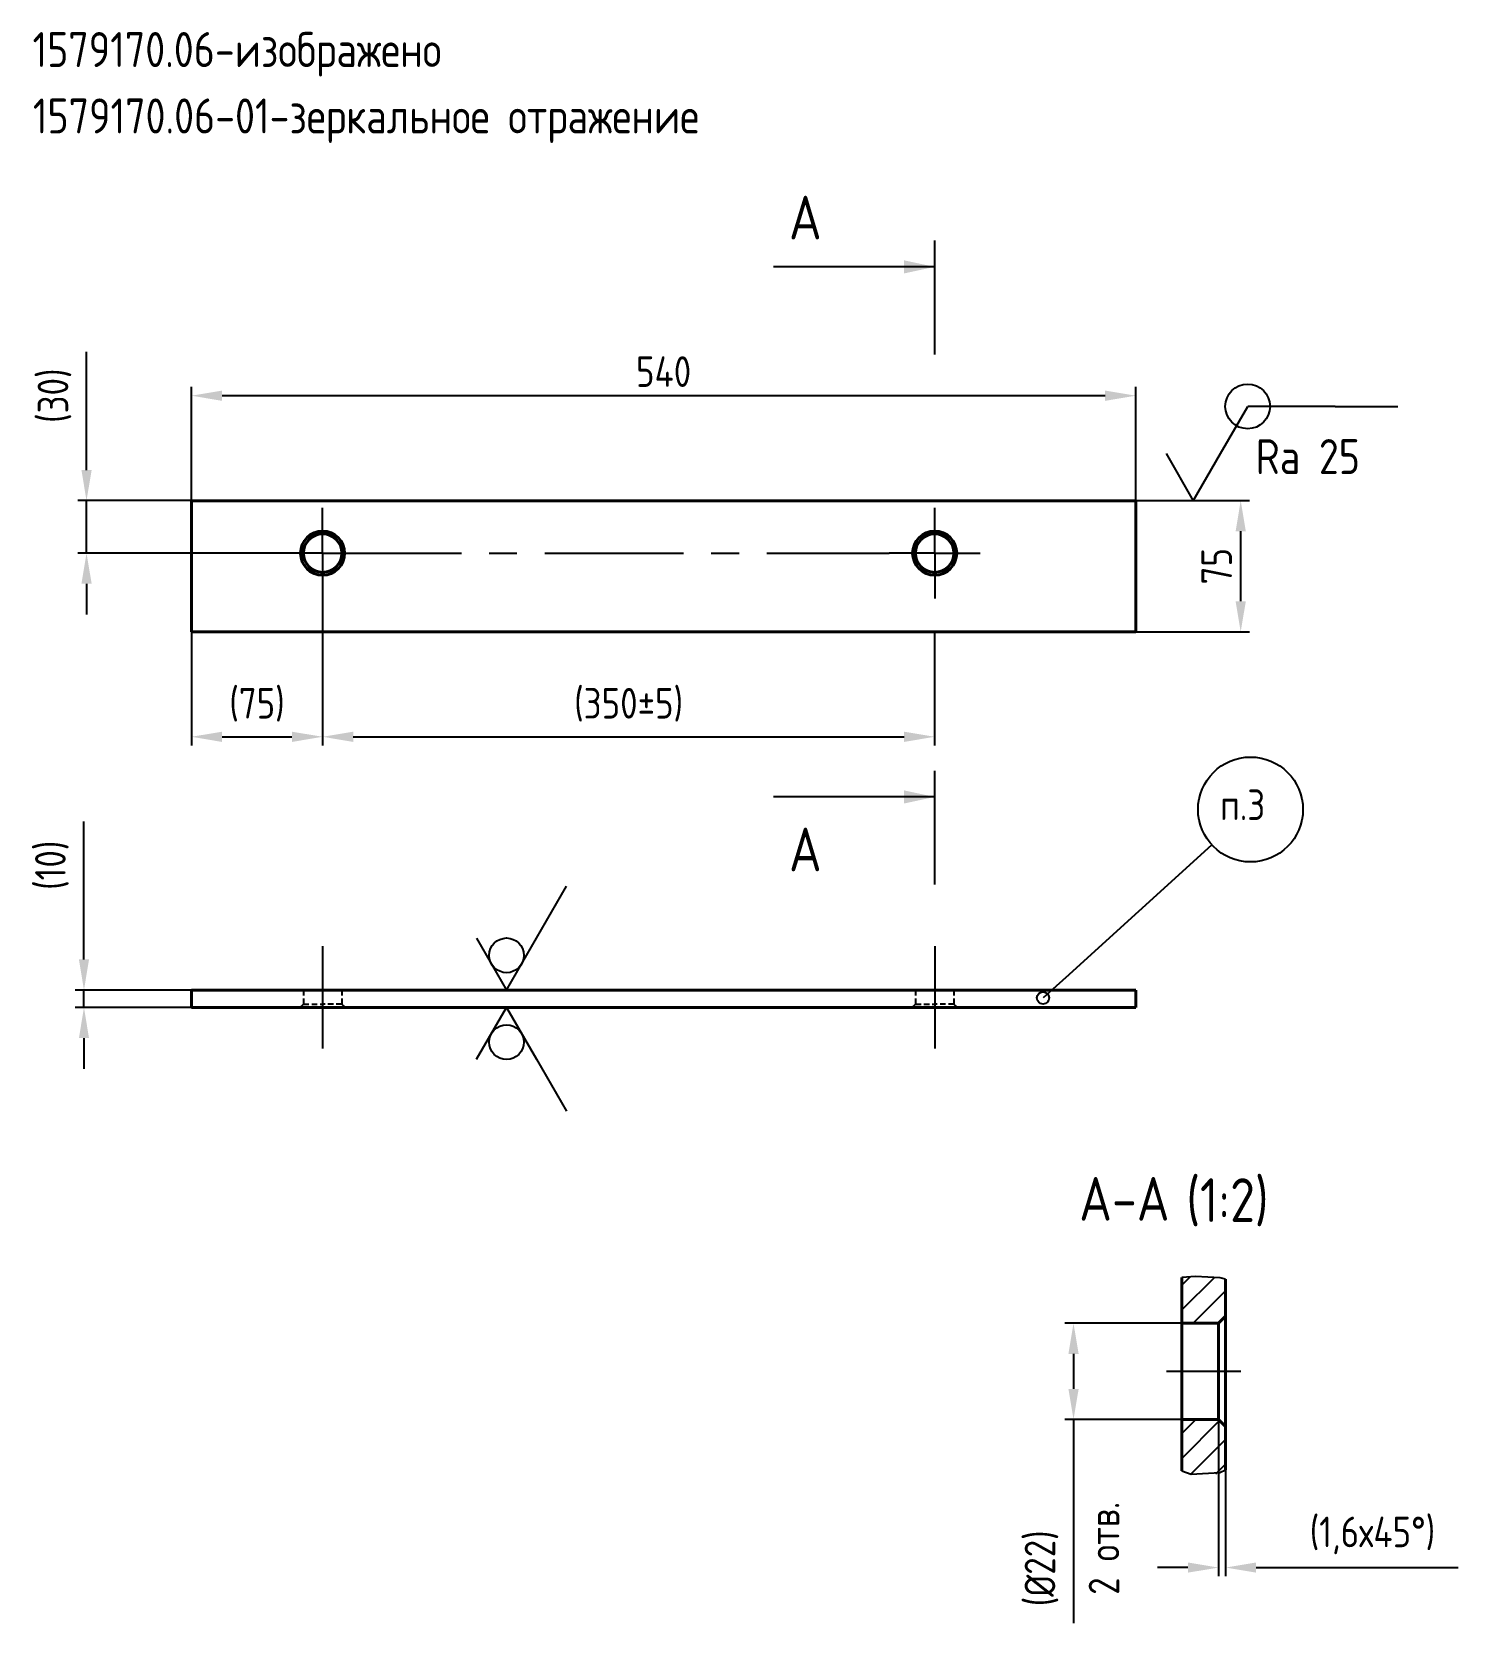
# Model space of a CAD drawing. Header units: millimetres. Extents: x 231 to 395, y 310 to 491.
import ezdxf

# ---------------------------------------------------------------- set-up
doc = ezdxf.new("R2010")
doc.units = ezdxf.units.MM
doc.linetypes.add('CENTER', pattern=[50.8, 31.75, -6.35, 6.35, -6.35])
doc.linetypes.add('HIDDEN', pattern=[9.525, 6.35, -3.175])
for name, color, linetype in [('12_SURFACE_FINISH', 7, 'Continuous'), ('Bord', 1, 'Continuous'), ('Cen', 5, 'CENTER'), ('Dim', 7, 'Continuous'), ('Hide', 2, 'HIDDEN'), ('Text', 3, 'Continuous')]:
    doc.layers.add(name, color=color, linetype=linetype)
doc.layers.add('AM_5', color=3, linetype='Continuous', lineweight=25)
doc.layers.add('Con', color=6, linetype='Continuous', lineweight=40)
doc.styles.add('Style1', font='romans.shx', dxfattribs={"width": 0.8})
doc.dimstyles.new('DIMSTYLE_1', dxfattribs={"dimtxt": 3.5, "dimasz": 3.5, "dimexe": 1, "dimexo": 0, "dimgap": 1, "dimtad": 1, "dimdec": 1, "dimlfac": 5, "dimtxsty": 'Style1', "dimcen": 0.09, "dimadec": 1, "dimazin": 2, "dimtp": 0.8, "dimtm": 0.8, "dimtfac": 1, "dimtdec": 1, "dimtofl": 0, "dimtmove": 0, "dimatfit": 3, "dimfxl": 1, "dimtolj": 1, "dimarcsym": 0})
doc.dimstyles.new('DIMSTYLE_1$0', dxfattribs={"dimtxt": 3.5, "dimasz": 3.5, "dimexe": 1, "dimexo": 0, "dimgap": 1, "dimtad": 1, "dimdec": 1, "dimlfac": 5, "dimtxsty": 'Style1', "dimcen": 0.09, "dimadec": 1, "dimazin": 2, "dimtp": 0.8, "dimtm": 0.8, "dimtfac": 1, "dimtdec": 1, "dimtofl": 0, "dimtmove": 0, "dimatfit": 3, "dimfxl": 1, "dimtolj": 1, "dimarcsym": 0})

# ---------------------------------------------------------------- blocks, each defined once
blk = doc.blocks.new('*D5')
at = {"layer": 'Defpoints', "color": 0, "transparency": 16777216}
for p in [(237.69, 437.86), (249.69, 437.86), (264.69, 431.86)]:
    blk.add_point(p, dxfattribs=at)
at = {"layer": 'Dim', "color": 0, "lineweight": -2, "transparency": 16777216}
for p, q in [((237.69, 441.36), (237.69, 454.86)), ((249.69, 437.86), (236.69, 437.86)), ((237.69, 431.86), (237.69, 437.86)), ((264.69, 431.86), (236.69, 431.86)), ((237.69, 428.36), (237.69, 424.86))]:
    blk.add_line(p, q, dxfattribs=at)
at = {"layer": 'Dim', "color": 0, "transparency": 16777216}
for points in [[(237.11, 441.36), (238.28, 441.36), (237.69, 437.86)], [(237.11, 428.36), (238.28, 428.36), (237.69, 431.86)]]:
    blk.add_solid(points, dxfattribs=at)
at = {"layer": 'Dim', "color": 0, "transparency": 16777216, "insert": (234.03, 449.86), "char_height": 3.5, "attachment_point": 5, "rotation": 90, "style": 'Style1'}
blk.add_mtext('\\A1;(30)', dxfattribs=at)
blk = doc.blocks.new('*D10')
at = {"layer": 'Defpoints', "color": 0, "transparency": 16777216}
for p in [(264.69, 431.86), (249.69, 422.86), (264.69, 410.86)]:
    blk.add_point(p, dxfattribs=at)
at = {"layer": 'Dim', "color": 0, "lineweight": -2, "transparency": 16777216}
for p, q in [((264.69, 431.86), (264.69, 409.86)), ((249.69, 422.86), (249.69, 409.86)), ((253.19, 410.86), (261.19, 410.86))]:
    blk.add_line(p, q, dxfattribs=at)
at = {"layer": 'Dim', "color": 0, "transparency": 16777216}
for points in [[(253.19, 411.44), (253.19, 410.27), (249.69, 410.86)], [(261.19, 411.44), (261.19, 410.27), (264.69, 410.86)]]:
    blk.add_solid(points, dxfattribs=at)
at = {"layer": 'Dim', "color": 0, "transparency": 16777216, "insert": (257.19, 414.52), "char_height": 3.5, "attachment_point": 5, "style": 'Style1'}
blk.add_mtext('\\A1;(75)', dxfattribs=at)
blk = doc.blocks.new('*D6')
at = {"layer": 'Defpoints', "color": 0, "transparency": 16777216}
for p in [(334.69, 422.86), (264.69, 421.36), (334.69, 410.86)]:
    blk.add_point(p, dxfattribs=at)
at = {"layer": 'Dim', "color": 0, "lineweight": -2, "transparency": 16777216}
for p, q in [((334.69, 422.86), (334.69, 409.86)), ((264.69, 421.36), (264.69, 409.86)), ((268.19, 410.86), (331.19, 410.86))]:
    blk.add_line(p, q, dxfattribs=at)
at = {"layer": 'Dim', "color": 0, "transparency": 16777216}
for points in [[(268.19, 411.44), (268.19, 410.27), (264.69, 410.86)], [(331.19, 411.44), (331.19, 410.27), (334.69, 410.86)]]:
    blk.add_solid(points, dxfattribs=at)
at = {"layer": 'Dim', "color": 0, "transparency": 16777216, "insert": (299.69, 414.52), "char_height": 3.5, "attachment_point": 5, "style": 'Style1'}
blk.add_mtext('\\A1;(350%%P5)', dxfattribs=at)
blk = doc.blocks.new('*D7')
at = {"layer": 'Defpoints', "color": 0, "transparency": 16777216}
for p in [(249.69, 449.86), (249.69, 437.86), (357.69, 437.86)]:
    blk.add_point(p, dxfattribs=at)
at = {"layer": 'Dim', "color": 0, "lineweight": -2, "transparency": 16777216}
for p, q in [((249.69, 437.86), (249.69, 450.86)), ((354.19, 449.86), (253.19, 449.86)), ((357.69, 437.86), (357.69, 450.86))]:
    blk.add_line(p, q, dxfattribs=at)
at = {"layer": 'Dim', "color": 0, "transparency": 16777216}
for points in [[(253.19, 450.44), (253.19, 449.27), (249.69, 449.86)], [(354.19, 450.44), (354.19, 449.27), (357.69, 449.86)]]:
    blk.add_solid(points, dxfattribs=at)
at = {"layer": 'Dim', "color": 0, "transparency": 16777216, "insert": (303.69, 452.61), "char_height": 3.5, "attachment_point": 5, "style": 'Style1'}
blk.add_mtext('\\A1;540', dxfattribs=at)
blk = doc.blocks.new('*D11')
at = {"layer": 'Defpoints', "color": 0, "transparency": 16777216}
for p in [(357.69, 437.86), (369.69, 437.86), (357.69, 422.86)]:
    blk.add_point(p, dxfattribs=at)
at = {"layer": 'Dim', "color": 0, "lineweight": -2, "transparency": 16777216}
for p, q in [((357.69, 437.86), (370.69, 437.86)), ((369.69, 426.36), (369.69, 434.36)), ((357.69, 422.86), (370.69, 422.86))]:
    blk.add_line(p, q, dxfattribs=at)
at = {"layer": 'Dim', "color": 0, "transparency": 16777216}
for points in [[(369.11, 434.36), (370.28, 434.36), (369.69, 437.86)], [(369.11, 426.36), (370.28, 426.36), (369.69, 422.86)]]:
    blk.add_solid(points, dxfattribs=at)
at = {"layer": 'Dim', "color": 0, "transparency": 16777216, "insert": (366.94, 430.36), "char_height": 3.5, "attachment_point": 5, "rotation": 90, "style": 'Style1'}
blk.add_mtext('\\A1;75', dxfattribs=at)
blk = doc.blocks.new('*D8')
at = {"layer": 'Defpoints', "color": 0, "transparency": 16777216}
for p in [(237.4, 381.9), (249.69, 381.9), (249.69, 379.9)]:
    blk.add_point(p, dxfattribs=at)
at = {"layer": 'Dim', "color": 0, "lineweight": -2, "transparency": 16777216}
for p, q in [((237.4, 385.4), (237.4, 401.17)), ((249.69, 381.9), (236.4, 381.9)), ((237.4, 379.9), (237.4, 381.9)), ((249.69, 379.9), (236.4, 379.9)), ((237.4, 376.4), (237.4, 372.9))]:
    blk.add_line(p, q, dxfattribs=at)
at = {"layer": 'Dim', "color": 0, "transparency": 16777216}
for points in [[(236.82, 385.4), (237.98, 385.4), (237.4, 381.9)], [(236.82, 376.4), (237.98, 376.4), (237.4, 379.9)]]:
    blk.add_solid(points, dxfattribs=at)
at = {"layer": 'Dim', "color": 0, "transparency": 16777216, "insert": (233.73, 396.17), "char_height": 3.5, "attachment_point": 5, "rotation": 90, "style": 'Style1'}
blk.add_mtext('\\A1;(10)', dxfattribs=at)
blk = doc.blocks.new('*D9')
at = {"layer": 'Defpoints', "color": 0, "transparency": 16777216}
for p in [(350.57, 343.8), (362.96, 343.8), (362.96, 332.8)]:
    blk.add_point(p, dxfattribs=at)
at = {"layer": 'Dim', "color": 0, "lineweight": -2, "transparency": 16777216}
for p, q in [((362.96, 343.8), (349.57, 343.8)), ((350.57, 340.3), (350.57, 336.3)), ((362.96, 332.8), (349.57, 332.8)), ((350.57, 332.8), (350.57, 309.51))]:
    blk.add_line(p, q, dxfattribs=at)
at = {"layer": 'Dim', "color": 0, "transparency": 16777216}
for points in [[(349.99, 340.3), (351.16, 340.3), (350.57, 343.8)], [(349.99, 336.3), (351.16, 336.3), (350.57, 332.8)]]:
    blk.add_solid(points, dxfattribs=at)
at = {"layer": 'Dim', "color": 0, "transparency": 16777216, "insert": (346.91, 315.78), "char_height": 3.5, "attachment_point": 5, "rotation": 90, "style": 'Style1'}
blk.add_mtext('\\A1;(%%C22)', dxfattribs=at)
blk = doc.blocks.new('_DOTBLANK')
at = {"color": 0, "linetype": 'ByBlock'}
blk.add_line((-1, 0), (0, 0), dxfattribs=at)
blk.add_circle((0, 0), 0.2, dxfattribs=at)
blk = doc.blocks.new('XSEC_FILLED')
at = {"color": 0, "linetype": 'ByBlock'}
blk.add_solid([(0, 0), (-1, 0.214), (-1, -0.214)], dxfattribs=at)
blk = doc.blocks.new('*D4')
at = {"layer": 'Defpoints', "color": 0, "transparency": 16777216}
for p in [(367.16, 332.8), (367.96, 332), (367.16, 315.87)]:
    blk.add_point(p, dxfattribs=at)
at = {"layer": 'Dim', "color": 0, "lineweight": -2, "transparency": 16777216}
for p, q in [((367.16, 332.8), (367.16, 314.87)), ((367.96, 332), (367.96, 314.87)), ((363.66, 315.87), (360.16, 315.87)), ((371.46, 315.87), (394.56, 315.87))]:
    blk.add_line(p, q, dxfattribs=at)
at = {"layer": 'Dim', "color": 0, "transparency": 16777216}
for points in [[(363.66, 316.45), (363.66, 315.29), (367.16, 315.87)], [(371.46, 316.45), (371.46, 315.29), (367.96, 315.87)]]:
    blk.add_solid(points, dxfattribs=at)
at = {"layer": 'Dim', "color": 0, "transparency": 16777216, "insert": (384.76, 319.54), "char_height": 3.5, "attachment_point": 5, "style": 'Style1'}
blk.add_mtext('\\A1;(1,6х45%%D)', dxfattribs=at)

msp = doc.modelspace()

# ---------------------------------------------------------------- linework, layer by layer
at = {"color": 7, "linetype": 'Continuous'}
msp.add_circle((370.81436, 402.546217), 6, dxfattribs=at)
at = {"layer": '12_SURFACE_FINISH', "color": 2, "linetype": 'Continuous'}
for p, q in [((367.373975, 443.2352), (370.490669, 448.633472)), ((380.490669, 448.633472), (370.490669, 448.633472)), ((380.490669, 448.633472), (387.654979, 448.633472)), ((361.162536, 443.2352), (364.268255, 437.855936)), ((364.268255, 437.855936), (367.373975, 443.2352)), ((289.151493, 387.831685), (292.587432, 393.782905)), ((282.303813, 387.831685), (285.727653, 381.90142)), ((285.727653, 381.90142), (289.151493, 387.831685)), ((282.303813, 373.98678), (285.727653, 379.917045)), ((285.727653, 379.917045), (289.151493, 373.98678)), ((289.151493, 373.98678), (292.587432, 368.03556))]:
    msp.add_line(p, q, dxfattribs=at)
for centre, radius in [((370.490669, 448.633472), 2.558286), ((285.727653, 385.87017), 1.984375), ((285.727653, 375.948295), 1.984375)]:
    msp.add_circle(centre, radius, dxfattribs=at)
at = {"layer": 'Bord', "linetype": 'Continuous'}
for p, q in [((334.69385, 454.586184), (334.69385, 467.586184)), ((334.69385, 393.980198), (334.69385, 406.980198)), ((364.519555, 349.162644), (362.963962, 349.053607)), ((362.963962, 348.156229), (363.950062, 349.14233)), ((362.963962, 345.327802), (366.718318, 349.082158)), ((367.341661, 349.010364), (364.519555, 349.162644)), ((367.963962, 348.845119), (367.341661, 349.010364)), ((364.262076, 343.797489), (367.963962, 347.499374)), ((367.090503, 343.797489), (367.963962, 344.670947)), ((362.963962, 331.185666), (364.575785, 332.797489)), ((362.963962, 328.357239), (367.284087, 332.677364)), ((363.986091, 326.550941), (367.963962, 330.528812)), ((366.864268, 326.600691), (367.963962, 327.700385)), ((362.963962, 326.919356), (364.034408, 326.533318)), ((364.034408, 326.533318), (367.299517, 326.724382)), ((367.299517, 326.724382), (367.963962, 327.038684))]:
    msp.add_line(p, q, dxfattribs=at)
at = {"layer": 'Cen', "linetype": 'CENTER', "ltscale": 0.5}
for p, q in [((264.69385, 431.855936), (264.69385, 437.055936)), ((334.69385, 431.855936), (334.69385, 437.055936)), ((264.69385, 431.855936), (259.49385, 431.855936)), ((264.69385, 431.855936), (264.69385, 426.655936)), ((264.69385, 431.855936), (329.49385, 431.855936)), ((334.69385, 431.855936), (329.49385, 431.855936)), ((334.69385, 431.855936), (339.89385, 431.855936)), ((334.69385, 431.855936), (334.69385, 426.655936)), ((264.69385, 386.90142), (264.69385, 375.22142)), ((334.69385, 386.90142), (334.69385, 375.22142)), ((369.723962, 338.297489), (361.203962, 338.297489))]:
    msp.add_line(p, q, dxfattribs=at)
at = {"layer": 'Con', "linetype": 'Continuous'}
for p, q in [((249.69385, 437.855936), (249.69385, 422.855936)), ((357.69385, 437.855936), (249.69385, 437.855936)), ((357.69385, 422.855936), (357.69385, 437.855936)), ((249.69385, 422.855936), (357.69385, 422.855936)), ((249.69385, 381.90142), (249.69385, 379.90142)), ((357.69385, 381.90142), (249.69385, 381.90142)), ((357.69385, 381.90142), (357.69385, 379.90142)), ((357.69385, 379.90142), (249.69385, 379.90142)), ((362.963962, 326.919356), (362.963962, 349.048877)), ((367.963962, 327.038684), (367.963962, 348.845119)), ((367.163962, 343.797489), (367.963962, 344.597489)), ((367.163962, 343.797489), (362.963962, 343.797489)), ((367.163962, 332.797489), (367.163962, 343.797489)), ((367.163962, 332.797489), (362.963962, 332.797489)), ((367.163962, 332.797489), (367.963962, 331.997489))]:
    msp.add_line(p, q, dxfattribs=at)
for centre, radius in [((264.69385, 431.855936), 2.52), ((264.69385, 431.855936), 2.2), ((334.69385, 431.855936), 2.52), ((334.69385, 431.855936), 2.2)]:
    msp.add_circle(centre, radius, dxfattribs=at)
at = {"layer": 'Dim', "linetype": 'Continuous'}
msp.add_lwpolyline([(349.67433, 383.3471), (366.372724, 398.512377)], dxfattribs=at)
at = {"layer": 'Hide', "ltscale": 0.1}
for p, q in [((262.49385, 381.90142), (262.49385, 380.275949)), ((266.89385, 381.90142), (266.89385, 380.275949)), ((332.49385, 381.90142), (332.49385, 380.275949)), ((336.89385, 381.90142), (336.89385, 380.275949)), ((262.09385, 379.90142), (262.49385, 380.275949)), ((262.49385, 380.275949), (264.69385, 380.276199)), ((266.89385, 380.275949), (264.69385, 380.276199)), ((267.29385, 379.90142), (266.89385, 380.275949)), ((332.09385, 379.90142), (332.49385, 380.275949)), ((332.49385, 380.275949), (334.69385, 380.276199)), ((336.89385, 380.275949), (334.69385, 380.276199)), ((337.29385, 379.90142), (336.89385, 380.275949))]:
    msp.add_line(p, q, dxfattribs=at)

# ---------------------------------------------------------------- block references
at = {"layer": 'Dim', "linetype": 'Continuous', "xscale": 3.500000000000001, "yscale": 3.500000000000001, "zscale": 3.500000000000001, "rotation": 222.24534396728345}
msp.add_blockref('_DOTBLANK', (347.083375, 380.994027), dxfattribs=at)

# ---------------------------------------------------------------- texts
at = {"color": 2, "linetype": 'Continuous', "style": 'Style1', "width": 0.8}
msp.add_text('п.3', height=3.4999996, dxfattribs=at).set_placement((367.324561, 401.340113))
at = {"layer": '12_SURFACE_FINISH', "color": 2, "linetype": 'Continuous', "style": 'Style1', "width": 0.8}
msp.add_text('Ra 25', height=4, dxfattribs=at).set_placement((371.402639, 440.895603))
at = {"layer": 'AM_5', "insert": (354.060054, 318.074116), "char_height": 3.5, "attachment_point": 5, "rotation": 90, "style": 'Style1'}
msp.add_mtext('\\A1;2 отв.', dxfattribs=at)
at = {"layer": 'Bord', "linetype": 'Continuous', "char_height": 5, "width": 3.9921875, "attachment_point": 3, "line_spacing_factor": 0.9, "style": 'Style1'}
for insert in [(321.773641, 472.73074), (321.773641, 400.480198)]:
    msp.add_mtext('А', dxfattribs=dict(at, insert=insert))
at = {"layer": 'Text', "style": 'Style1', "width": 0.8}
for s, height, p in [('1579170.06-изображено', 4, (231.518083, 487.435903)), ('1579170.06-01-зеркальное отражение', 4, (231.554648, 479.84379)), ('А-А', 5, (351.220453, 355.536671)), ('(1:2)', 5, (363.479132, 355.380187))]:
    msp.add_text(s, height=height, dxfattribs=at).set_placement(p)

# ---------------------------------------------------------------- dimensions: what is measured, and where the dimension line sits
at = {"layer": 'Dim'}
dim = msp.add_linear_dim(base=(249.692267, 449.855936), p1=(357.69385, 437.855936), p2=(249.692267, 437.855936), dimstyle='DIMSTYLE_1$0', override={"dimasz": 3.5, "dimexe": 1, "dimdec": 1, "dimlfac": 5, "dimpost": ''}, dxfattribs=at)
dim.commit()
dim.dimension.update_dxf_attribs({"geometry": '*D7', "text_midpoint": (303.693058, 452.605936)})
dim = msp.add_linear_dim(base=(237.692267, 437.855936), p1=(264.69385, 431.855936), p2=(249.692267, 437.855936), angle=90, text='(<>)', dimstyle='DIMSTYLE_1$0', override={"dimasz": 3.5, "dimexe": 1, "dimdec": 4, "dimlfac": 5, "dimpost": '', "dimtofl": 1}, dxfattribs=at)
dim.commit()
dim.dimension.update_dxf_attribs({"geometry": '*D5', "text_midpoint": (234.0256, 449.855936)})
dim = msp.add_linear_dim(base=(369.69385, 437.855936), p1=(357.69385, 422.855936), p2=(357.69385, 437.855936), angle=90, dimstyle='DIMSTYLE_1$0', override={"dimasz": 3.5, "dimexe": 1, "dimdec": 4, "dimlfac": 5, "dimpost": ''}, dxfattribs=at)
dim.commit()
dim.dimension.update_dxf_attribs({"geometry": '*D11', "text_midpoint": (366.94385, 430.355936)})
for base, p1, p2, text, picture, middle in [((264.69385, 410.855936), (249.69385, 422.855936), (264.69385, 431.855936), '(<>)', '*D10', (257.19385, 414.522603)), ((334.69385, 410.855936), (264.69385, 421.355936), (334.69385, 422.855936), '(<>%%P5)', '*D6', (299.69385, 414.522603))]:
    dim = msp.add_linear_dim(base=base, p1=p1, p2=p2, text=text, dimstyle='DIMSTYLE_1$0', override={"dimasz": 3.5, "dimexe": 1, "dimdec": 4, "dimlfac": 5, "dimpost": ''}, dxfattribs=at)
    dim.commit()
    dim.dimension.update_dxf_attribs({"geometry": picture, "text_midpoint": middle})
for base, p1, p2, text, override, picture, middle in [((237.398711, 381.90142), (249.69385, 379.90142), (249.69385, 381.90142), '(<>)', {"dimdec": 4, "dimpost": '', "dimtofl": 1}, '*D8', (237.398711, 396.171238)), ((350.574518, 343.797489), (362.963962, 332.797489), (362.963962, 343.797489), '(%%C<>)', {"dimasz": 3.5, "dimexe": 1, "dimdec": 4, "dimlfac": 2, "dimtofl": 1}, '*D9', (350.574518, 315.778442))]:
    dim = msp.add_linear_dim(base=base, p1=p1, p2=p2, angle=90, text=text, dimstyle='DIMSTYLE_1$0', override=override, dxfattribs=at)
    dim.commit()
    dim.dimension.update_dxf_attribs({"geometry": picture, "text_midpoint": middle, "dimtype": 160})
dim = msp.add_linear_dim(base=(367.163962, 315.871276), p1=(367.963962, 331.997489), p2=(367.163962, 332.797489), text='(<>х45%%D)', dimstyle='DIMSTYLE_1$0', override={"dimlfac": 2, "dimpost": ''}, dxfattribs=at)
dim.commit()
dim.dimension.update_dxf_attribs({"geometry": '*D4', "text_midpoint": (384.763962, 315.871276), "dimtype": 160})

# ---------------------------------------------------------------- leaders
at = {"layer": 'Dim', "linetype": 'Continuous'}
for points in [[(334.69385, 464.586184), (316.277547, 464.586184)], [(334.69385, 403.980198), (316.277547, 403.980198)]]:
    msp.add_leader(points, dimstyle='DIMSTYLE_1', override={"dimasz": 3.5, "dimtad": 0, "dimldrblk": 'XSEC_FILLED'}, dxfattribs=at)

doc.saveas('drawing.dxf')
